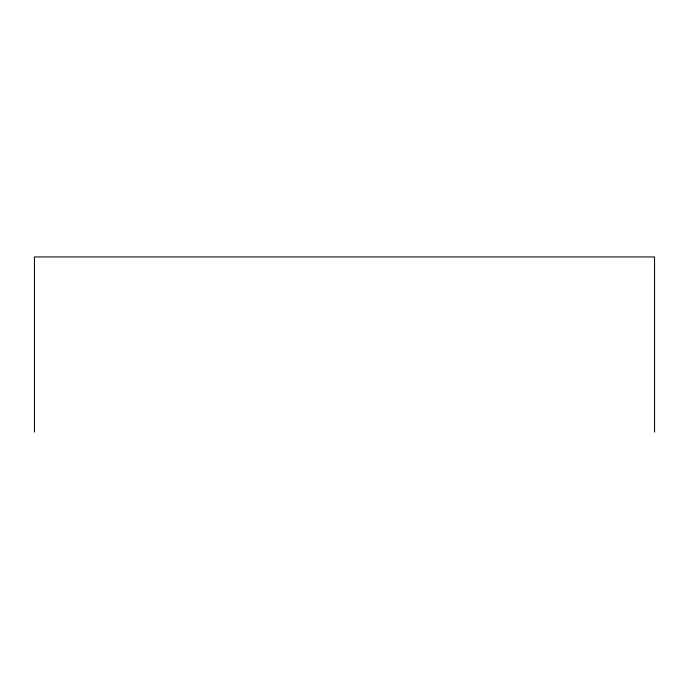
<?xml version="1.0" encoding="UTF-8"?>
<svg xmlns="http://www.w3.org/2000/svg" width="689" height="689" viewBox="0 0 689 689"><rect width="100%" height="100%" fill="white"/><g stroke="black" fill="none" stroke-linecap="round" stroke-linejoin="round"><path stroke-width="1.03" d="M654.55 432.063L654.55 256.937L34.45 256.937L34.45 432.063"/></g></svg>
